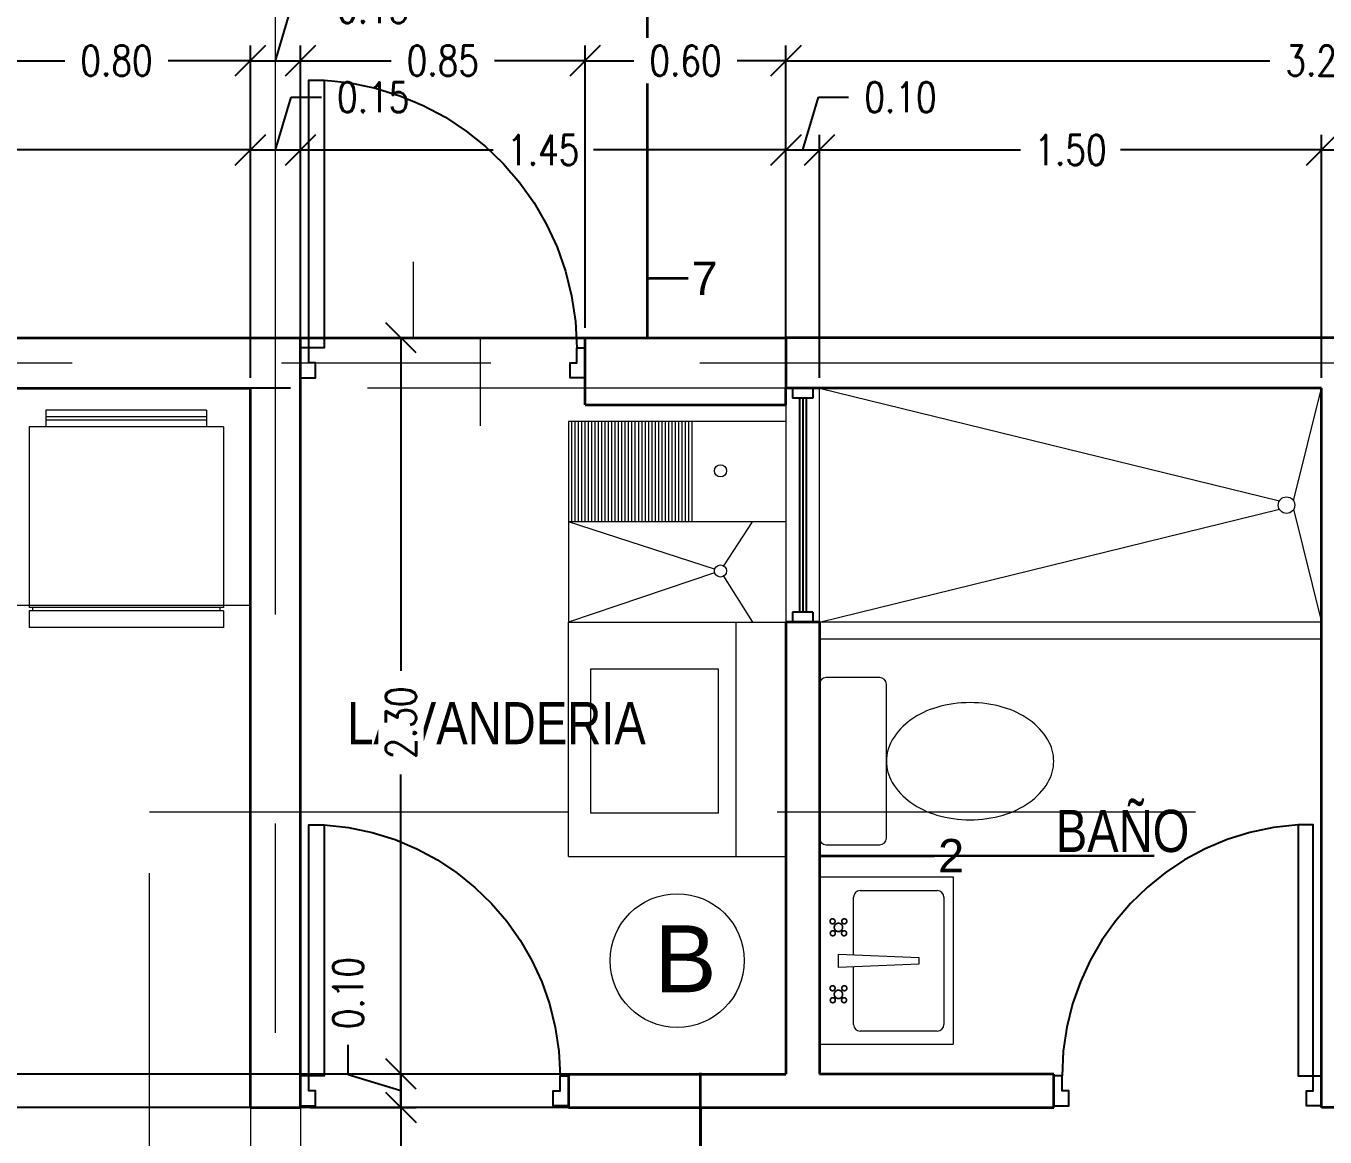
# Model space of a CAD drawing. Header units: metres. Extents: x -255 to -21, y -382 to -241.
# Drawn here: x -41.014 to -37.133, y -295.919 to -292.599 of the extents above; entities that cross this region are included whole.
import ezdxf

# ---------------------------------------------------------------- set-up
doc = ezdxf.new("R2010")
doc.units = ezdxf.units.M
doc.header["$LTSCALE"] = 5
doc.header["$MEASUREMENT"] = 0
doc.linetypes.add('CENTER2', pattern=[1.125, 0.75, -0.125, 0.125, -0.125])
doc.linetypes.add('HIDDEN', pattern=[0.375, 0.25, -0.125])
doc.layers.get('0').update_dxf_attribs({"color": 30})
for name, color, linetype, lineweight in [('A-ANNO-DIMS', 3, 'Continuous', 18), ('A-ANNO-NOTE', 7, 'Continuous', 35), ('A-ANNO-SYMB', 3, 'Continuous', 18), ('A-ANNO-TEXT', 3, 'Continuous', 18), ('A-DOOR-FULL', 4, 'Continuous', 25), ('A-FLOR-LEVL', 7, 'Continuous', 35), ('A-FLOR-OVHD', 3, 'HIDDEN', 18), ('A-FURN', 8, 'Continuous', 18), ('A-GLAZ-FULL', 4, 'Continuous', 25), ('A-WALL-FULL-EXTR', 7, 'Continuous', 35), ('A-WALL-FULL-INTR', 7, 'Continuous', 35)]:
    doc.layers.add(name, color=color, linetype=linetype, lineweight=lineweight)
doc.styles.add('E-ARIAL', font='arial.ttf')
doc.styles.add('E-ROMANS', font='romans.shx', dxfattribs={"width": 0.8})
doc.styles.get("Standard").update_dxf_attribs({"font": 'arial.ttf'})
doc.dimstyles.new('E-0050_TICK_18', dxfattribs={"dimscale": 0.001, "dimtxt": 90, "dimasz": 90, "dimexe": 45, "dimexo": 30, "dimgap": 45, "dimtad": 0, "dimzin": 0, "dimdsep": 46, "dimtxsty": 'E-ROMANS', "dimblk": 'OBLIQUE', "dimcen": 45, "dimclrd": 256, "dimclre": 256, "dimclrt": 256, "dimadec": 0, "dimazin": 0, "dimtfac": 1, "dimtmove": 1, "dimatfit": 3, "dimldrblk": 'OPEN90', "dimfxl": 1, "dimtfill": 1, "dimtolj": 1, "dimtzin": 0, "dimarcsym": 0})
doc.dimstyles.new('E-0200_TICK_12', dxfattribs={"dimscale": 0.001, "dimtxt": 240, "dimasz": 240, "dimexe": 120, "dimexo": 80, "dimgap": 120, "dimtad": 0, "dimzin": 0, "dimdsep": 46, "dimtxsty": 'E-ROMANS', "dimblk": 'OBLIQUE', "dimcen": 120, "dimclrd": 256, "dimclre": 256, "dimclrt": 256, "dimadec": 0, "dimazin": 0, "dimtfac": 1, "dimtmove": 1, "dimatfit": 3, "dimldrblk": 'OPEN90', "dimfxl": 1, "dimtfill": 1, "dimtolj": 1, "dimtzin": 0, "dimlwd": -1, "dimarcsym": 0})

# ---------------------------------------------------------------- blocks, each defined once
blk = doc.blocks.new('INOD')
for p, q in [((0.23, 0), (-0.23, 0)), ((-0.25, -0.02), (-0.25, -0.18)), ((0.25, -0.18), (0.25, -0.02)), ((-0.23, -0.2), (0.23, -0.2))]:
    blk.add_line(p, q)
blk.add_lwpolyline([(-0.175, -0.45, 0.07067), (-0.1609, -0.5491, 0.082314), (-0.1237, -0.6268, 0.106842), (-0.0634, -0.6826, 0.13438), (0, -0.7, 0.13438), (0.0634, -0.6826, 0.106842), (0.1237, -0.6268, 0.082314), (0.1609, -0.5491, 0.07067), (0.175, -0.45, 0.07067), (0.1609, -0.3509, 0.082314), (0.1237, -0.2732, 0.106842), (0.0634, -0.2174, 0.13438), (0, -0.2, 0.13438), (-0.0634, -0.2174, 0.106842), (-0.1237, -0.2732, 0.082314), (-0.1609, -0.3509, 0.07067)], format="xyb", close=True)
for centre, start, end in [((-0.23, -0.02), 90, 180), ((0.23, -0.02), 0, 90), ((-0.23, -0.18), 180, 270), ((0.23, -0.18), 270, 0)]:
    blk.add_arc(centre, 0.02, start, end)
blk = doc.blocks.new('DOOR-75')
for points in [[(-0.07, 0.84), (-0.07, 0.09), (-0.025, 0.09), (-0.025, 0.84), (-0.07, 0.84)], [(-0.775, 0.09), (-0.8, 0.09), (-0.8, 0), (-0.755, 0), (-0.755, 0.045), (-0.775, 0.045), (-0.775, 0.09)], [(-0.025, 0.09), (0, 0.09), (0, 0), (-0.045, 0), (-0.045, 0.045), (-0.025, 0.045), (-0.025, 0.09)]]:
    blk.add_lwpolyline(points)
at = {"linetype": 'HIDDEN'}
blk.add_arc((-0.0225, 0.089), 0.7525, 93.6181, 179.9249, dxfattribs=at)
blk = doc.blocks.new('_Oblique')
at = {"color": 0, "linetype": 'ByBlock', "lineweight": -2}
blk.add_line((-0.5, -0.5), (0.5, 0.5), dxfattribs=at)
blk = doc.blocks.new('*D447')
at = {"layer": 'A-ANNO-DIMS', "lineweight": -2, "transparency": 16777216}
for p, q in [((-43.3933, -293.6507), (-43.3933, -292.9244)), ((-40.3433, -293.6007), (-40.3433, -292.9244)), ((-43.3933, -292.9694), (-42.023, -292.9694)), ((-40.3433, -292.9694), (-41.7136, -292.9694))]:
    blk.add_line(p, q, dxfattribs=at)
at = {"layer": 'A-ANNO-DIMS', "lineweight": -2, "transparency": 16777216, "xscale": 0.09, "yscale": 0.09, "zscale": 0.09, "rotation": 180}
blk.add_blockref('_Oblique', (-43.3933, -292.9694), dxfattribs=at)
at = {"layer": 'A-ANNO-DIMS', "lineweight": -2, "transparency": 16777216, "xscale": 0.09, "yscale": 0.09, "zscale": 0.09}
blk.add_blockref('_Oblique', (-40.3433, -292.9694), dxfattribs=at)
at = {"layer": 'A-ANNO-DIMS', "transparency": 16777216, "insert": (-41.8683, -292.9694), "char_height": 0.09, "attachment_point": 5, "style": 'E-ROMANS', "bg_fill": 3, "box_fill_scale": 1.25, "bg_fill_color": 256, "bg_fill_true_color": 13158600, "bg_fill_transparency": 0}
blk.add_mtext('\\A1;3.05', dxfattribs=at)
blk = doc.blocks.new('_Open90')
at = {"color": 0, "linetype": 'ByBlock', "lineweight": -2}
for p, q in [((-0.5, 0.5), (0, 0)), ((0, 0), (-1, 0)), ((0, 0), (-0.5, -0.5))]:
    blk.add_line(p, q, dxfattribs=at)
blk = doc.blocks.new('*D265')
at = {"layer": 'A-ANNO-DIMS', "lineweight": -2, "transparency": 16777216}
for p, q in [((-40.2683, -292.9694), (-40.221, -292.8119)), ((-40.221, -292.8119), (-40.131, -292.8119)), ((-40.3433, -293.6007), (-40.3433, -292.9244)), ((-40.1933, -293.5757), (-40.1933, -292.9244)), ((-40.3433, -292.9694), (-40.1933, -292.9694))]:
    blk.add_line(p, q, dxfattribs=at)
at = {"layer": 'A-ANNO-DIMS', "lineweight": -2, "transparency": 16777216, "xscale": 0.09, "yscale": 0.09, "zscale": 0.09, "rotation": 180}
blk.add_blockref('_Oblique', (-40.3433, -292.9694), dxfattribs=at)
at = {"layer": 'A-ANNO-DIMS', "lineweight": -2, "transparency": 16777216, "xscale": 0.09, "yscale": 0.09, "zscale": 0.09}
blk.add_blockref('_Oblique', (-40.1933, -292.9694), dxfattribs=at)
at = {"layer": 'A-ANNO-DIMS', "transparency": 16777216, "insert": (-39.9763, -292.8119), "char_height": 0.09, "attachment_point": 5, "style": 'E-ROMANS', "bg_fill": 3, "box_fill_scale": 1.25, "bg_fill_color": 256, "bg_fill_true_color": 13158600, "bg_fill_transparency": 0}
blk.add_mtext('\\A1;0.15', dxfattribs=at)
blk = doc.blocks.new('*D448')
at = {"layer": 'A-ANNO-DIMS', "lineweight": -2, "transparency": 16777216}
for p, q in [((-40.1933, -293.5757), (-40.1933, -292.9244)), ((-38.7433, -293.5007), (-38.7433, -292.9244)), ((-40.1933, -292.9694), (-39.6178, -292.9694)), ((-38.7433, -292.9694), (-39.3187, -292.9694))]:
    blk.add_line(p, q, dxfattribs=at)
at = {"layer": 'A-ANNO-DIMS', "lineweight": -2, "transparency": 16777216, "xscale": 0.09, "yscale": 0.09, "zscale": 0.09, "rotation": 180}
blk.add_blockref('_Oblique', (-40.1933, -292.9694), dxfattribs=at)
at = {"layer": 'A-ANNO-DIMS', "lineweight": -2, "transparency": 16777216, "xscale": 0.09, "yscale": 0.09, "zscale": 0.09}
blk.add_blockref('_Oblique', (-38.7433, -292.9694), dxfattribs=at)
at = {"layer": 'A-ANNO-DIMS', "transparency": 16777216, "insert": (-39.4683, -292.9694), "char_height": 0.09, "attachment_point": 5, "style": 'E-ROMANS', "bg_fill": 3, "box_fill_scale": 1.25, "bg_fill_color": 256, "bg_fill_true_color": 13158600, "bg_fill_transparency": 0}
blk.add_mtext('\\A1;1.45', dxfattribs=at)
blk = doc.blocks.new('*D449')
at = {"layer": 'A-ANNO-DIMS', "lineweight": -2, "transparency": 16777216}
for p, q in [((-37.0683, -292.9694), (-37.021, -292.8119)), ((-37.021, -292.8119), (-36.931, -292.8119)), ((-37.1433, -293.6507), (-37.1433, -292.9244)), ((-36.9933, -293.6507), (-36.9933, -292.9244)), ((-37.1433, -292.9694), (-36.9933, -292.9694))]:
    blk.add_line(p, q, dxfattribs=at)
at = {"layer": 'A-ANNO-DIMS', "lineweight": -2, "transparency": 16777216, "xscale": 0.09, "yscale": 0.09, "zscale": 0.09, "rotation": 180}
blk.add_blockref('_Oblique', (-37.1433, -292.9694), dxfattribs=at)
at = {"layer": 'A-ANNO-DIMS', "lineweight": -2, "transparency": 16777216, "xscale": 0.09, "yscale": 0.09, "zscale": 0.09}
blk.add_blockref('_Oblique', (-36.9933, -292.9694), dxfattribs=at)
at = {"layer": 'A-ANNO-DIMS', "transparency": 16777216, "insert": (-36.7763, -292.8119), "char_height": 0.09, "attachment_point": 5, "style": 'E-ROMANS', "bg_fill": 3, "box_fill_scale": 1.25, "bg_fill_color": 256, "bg_fill_true_color": 13158600, "bg_fill_transparency": 0}
blk.add_mtext('\\A1;0.15', dxfattribs=at)
blk = doc.blocks.new('*D462')
at = {"layer": 'A-ANNO-DIMS', "lineweight": -2, "transparency": 16777216}
for p, q in [((-41.1433, -293.5007), (-41.1433, -292.6576)), ((-40.3433, -293.6507), (-40.3433, -292.6576)), ((-41.1433, -292.7026), (-40.898, -292.7026)), ((-40.3433, -292.7026), (-40.5886, -292.7026))]:
    blk.add_line(p, q, dxfattribs=at)
at = {"layer": 'A-ANNO-DIMS', "lineweight": -2, "transparency": 16777216, "xscale": 0.09, "yscale": 0.09, "zscale": 0.09, "rotation": 180}
blk.add_blockref('_Oblique', (-41.1433, -292.7026), dxfattribs=at)
at = {"layer": 'A-ANNO-DIMS', "lineweight": -2, "transparency": 16777216, "xscale": 0.09, "yscale": 0.09, "zscale": 0.09}
blk.add_blockref('_Oblique', (-40.3433, -292.7026), dxfattribs=at)
at = {"layer": 'A-ANNO-DIMS', "transparency": 16777216, "insert": (-40.7433, -292.7026), "char_height": 0.09, "attachment_point": 5, "style": 'E-ROMANS', "bg_fill": 3, "box_fill_scale": 1.25, "bg_fill_color": 256, "bg_fill_true_color": 13158600, "bg_fill_transparency": 0}
blk.add_mtext('\\A1;0.80', dxfattribs=at)
blk = doc.blocks.new('*D266')
at = {"layer": 'A-ANNO-DIMS', "lineweight": -2, "transparency": 16777216}
for p, q in [((-40.2683, -292.7026), (-40.221, -292.5451)), ((-40.221, -292.5451), (-40.131, -292.5451)), ((-40.3433, -293.5007), (-40.3433, -292.6576)), ((-40.1933, -293.5007), (-40.1933, -292.6576)), ((-40.3433, -292.7026), (-40.1933, -292.7026))]:
    blk.add_line(p, q, dxfattribs=at)
at = {"layer": 'A-ANNO-DIMS', "lineweight": -2, "transparency": 16777216, "xscale": 0.09, "yscale": 0.09, "zscale": 0.09, "rotation": 180}
blk.add_blockref('_Oblique', (-40.3433, -292.7026), dxfattribs=at)
at = {"layer": 'A-ANNO-DIMS', "lineweight": -2, "transparency": 16777216, "xscale": 0.09, "yscale": 0.09, "zscale": 0.09}
blk.add_blockref('_Oblique', (-40.1933, -292.7026), dxfattribs=at)
at = {"layer": 'A-ANNO-DIMS', "transparency": 16777216, "insert": (-39.9763, -292.5451), "char_height": 0.09, "attachment_point": 5, "style": 'E-ROMANS', "bg_fill": 3, "box_fill_scale": 1.25, "bg_fill_color": 256, "bg_fill_true_color": 13158600, "bg_fill_transparency": 0}
blk.add_mtext('\\A1;0.15', dxfattribs=at)
blk = doc.blocks.new('*D267')
at = {"layer": 'A-ANNO-DIMS', "lineweight": -2, "transparency": 16777216}
for p, q in [((-40.1933, -293.5007), (-40.1933, -292.6576)), ((-39.3433, -293.5007), (-39.3433, -292.6576)), ((-40.1933, -292.7026), (-39.923, -292.7026)), ((-39.3433, -292.7026), (-39.6136, -292.7026))]:
    blk.add_line(p, q, dxfattribs=at)
at = {"layer": 'A-ANNO-DIMS', "lineweight": -2, "transparency": 16777216, "xscale": 0.09, "yscale": 0.09, "zscale": 0.09, "rotation": 180}
blk.add_blockref('_Oblique', (-40.1933, -292.7026), dxfattribs=at)
at = {"layer": 'A-ANNO-DIMS', "lineweight": -2, "transparency": 16777216, "xscale": 0.09, "yscale": 0.09, "zscale": 0.09}
blk.add_blockref('_Oblique', (-39.3433, -292.7026), dxfattribs=at)
at = {"layer": 'A-ANNO-DIMS', "transparency": 16777216, "insert": (-39.7683, -292.7026), "char_height": 0.09, "attachment_point": 5, "style": 'E-ROMANS', "bg_fill": 3, "box_fill_scale": 1.25, "bg_fill_color": 256, "bg_fill_true_color": 13158600, "bg_fill_transparency": 0}
blk.add_mtext('\\A1;0.85', dxfattribs=at)
blk = doc.blocks.new('*D463')
at = {"layer": 'A-ANNO-DIMS', "lineweight": -2, "transparency": 16777216}
for p, q in [((-38.7433, -293.5007), (-38.7433, -292.6576)), ((-35.5433, -293.5007), (-35.5433, -292.6576)), ((-38.7433, -292.7026), (-37.298, -292.7026)), ((-35.5433, -292.7026), (-36.9886, -292.7026))]:
    blk.add_line(p, q, dxfattribs=at)
at = {"layer": 'A-ANNO-DIMS', "lineweight": -2, "transparency": 16777216, "xscale": 0.09, "yscale": 0.09, "zscale": 0.09, "rotation": 180}
blk.add_blockref('_Oblique', (-38.7433, -292.7026), dxfattribs=at)
at = {"layer": 'A-ANNO-DIMS', "lineweight": -2, "transparency": 16777216, "xscale": 0.09, "yscale": 0.09, "zscale": 0.09}
blk.add_blockref('_Oblique', (-35.5433, -292.7026), dxfattribs=at)
at = {"layer": 'A-ANNO-DIMS', "transparency": 16777216, "insert": (-37.1433, -292.7026), "char_height": 0.09, "attachment_point": 5, "style": 'E-ROMANS', "bg_fill": 3, "box_fill_scale": 1.25, "bg_fill_color": 256, "bg_fill_true_color": 13158600, "bg_fill_transparency": 0}
blk.add_mtext('\\A1;3.20', dxfattribs=at)
blk = doc.blocks.new('*D468')
at = {"layer": 'A-ANNO-DIMS', "lineweight": -2, "transparency": 16777216}
for p, q in [((-43.5433, -293.5007), (-43.5433, -292.2722)), ((-24.1933, -293.5007), (-24.1933, -292.2722)), ((-43.5433, -292.3172), (-34.0521, -292.3172)), ((-24.1933, -292.3172), (-33.6844, -292.3172))]:
    blk.add_line(p, q, dxfattribs=at)
at = {"layer": 'A-ANNO-DIMS', "lineweight": -2, "transparency": 16777216, "xscale": 0.09, "yscale": 0.09, "zscale": 0.09, "rotation": 180}
blk.add_blockref('_Oblique', (-43.5433, -292.3172), dxfattribs=at)
at = {"layer": 'A-ANNO-DIMS', "lineweight": -2, "transparency": 16777216, "xscale": 0.09, "yscale": 0.09, "zscale": 0.09}
blk.add_blockref('_Oblique', (-24.1933, -292.3172), dxfattribs=at)
at = {"layer": 'A-ANNO-DIMS', "transparency": 16777216, "insert": (-33.8683, -292.3172), "char_height": 0.09, "attachment_point": 5, "style": 'E-ROMANS', "bg_fill": 3, "box_fill_scale": 1.25, "bg_fill_color": 256, "bg_fill_true_color": 13158600, "bg_fill_transparency": 0}
blk.add_mtext('\\A1;19.35', dxfattribs=at)
blk = doc.blocks.new('*D527')
at = {"layer": 'A-ANNO-DIMS', "lineweight": -2, "transparency": 16777216}
for p, q in [((-38.6933, -292.9694), (-38.646, -292.8119)), ((-38.646, -292.8119), (-38.556, -292.8119)), ((-38.7433, -293.7007), (-38.7433, -292.9244)), ((-38.6433, -293.6507), (-38.6433, -292.9244)), ((-38.7433, -292.9694), (-38.6433, -292.9694))]:
    blk.add_line(p, q, dxfattribs=at)
at = {"layer": 'A-ANNO-DIMS', "lineweight": -2, "transparency": 16777216, "xscale": 0.09, "yscale": 0.09, "zscale": 0.09, "rotation": 180}
blk.add_blockref('_Oblique', (-38.7433, -292.9694), dxfattribs=at)
at = {"layer": 'A-ANNO-DIMS', "lineweight": -2, "transparency": 16777216, "xscale": 0.09, "yscale": 0.09, "zscale": 0.09}
blk.add_blockref('_Oblique', (-38.6433, -292.9694), dxfattribs=at)
at = {"layer": 'A-ANNO-DIMS', "transparency": 16777216, "insert": (-38.4013, -292.8119), "char_height": 0.09, "attachment_point": 5, "style": 'E-ROMANS', "bg_fill": 3, "box_fill_scale": 1.25, "bg_fill_color": 256, "bg_fill_true_color": 13158600, "bg_fill_transparency": 0}
blk.add_mtext('\\A1;0.10', dxfattribs=at)
blk = doc.blocks.new('*D528')
at = {"layer": 'A-ANNO-DIMS', "lineweight": -2, "transparency": 16777216}
for p, q in [((-38.6433, -293.6507), (-38.6433, -292.9244)), ((-37.1433, -293.6507), (-37.1433, -292.9244)), ((-38.6433, -292.9694), (-38.0428, -292.9694)), ((-37.1433, -292.9694), (-37.7437, -292.9694))]:
    blk.add_line(p, q, dxfattribs=at)
at = {"layer": 'A-ANNO-DIMS', "lineweight": -2, "transparency": 16777216, "xscale": 0.09, "yscale": 0.09, "zscale": 0.09, "rotation": 180}
blk.add_blockref('_Oblique', (-38.6433, -292.9694), dxfattribs=at)
at = {"layer": 'A-ANNO-DIMS', "lineweight": -2, "transparency": 16777216, "xscale": 0.09, "yscale": 0.09, "zscale": 0.09}
blk.add_blockref('_Oblique', (-37.1433, -292.9694), dxfattribs=at)
at = {"layer": 'A-ANNO-DIMS', "transparency": 16777216, "insert": (-37.8933, -292.9694), "char_height": 0.09, "attachment_point": 5, "style": 'E-ROMANS', "bg_fill": 3, "box_fill_scale": 1.25, "bg_fill_color": 256, "bg_fill_true_color": 13158600, "bg_fill_transparency": 0}
blk.add_mtext('\\A1;1.50', dxfattribs=at)
blk = doc.blocks.new('DOOR-80')
for points in [[(-0.07, 0.89), (-0.07, 0.09), (-0.025, 0.09), (-0.025, 0.89), (-0.07, 0.89)], [(-0.825, 0.09), (-0.85, 0.09), (-0.85, 0), (-0.805, 0), (-0.805, 0.045), (-0.825, 0.045), (-0.825, 0.09)], [(-0.025, 0.09), (0, 0.09), (0, 0), (-0.045, 0), (-0.045, 0.045), (-0.025, 0.045), (-0.025, 0.09)]]:
    blk.add_lwpolyline(points)
at = {"linetype": 'HIDDEN'}
blk.add_arc((-0.0227, 0.0891), 0.8023, 93.3811, 179.9341, dxfattribs=at)
blk = doc.blocks.new('*D530')
at = {"layer": 'A-ANNO-DIMS', "lineweight": -2, "transparency": 16777216}
for p, q in [((-39.3433, -293.5007), (-39.3433, -292.6576)), ((-38.7433, -293.5007), (-38.7433, -292.6576)), ((-39.3433, -292.7026), (-39.198, -292.7026)), ((-38.7433, -292.7026), (-38.8886, -292.7026))]:
    blk.add_line(p, q, dxfattribs=at)
at = {"layer": 'A-ANNO-DIMS', "lineweight": -2, "transparency": 16777216, "xscale": 0.09, "yscale": 0.09, "zscale": 0.09, "rotation": 180}
blk.add_blockref('_Oblique', (-39.3433, -292.7026), dxfattribs=at)
at = {"layer": 'A-ANNO-DIMS', "lineweight": -2, "transparency": 16777216, "xscale": 0.09, "yscale": 0.09, "zscale": 0.09}
blk.add_blockref('_Oblique', (-38.7433, -292.7026), dxfattribs=at)
at = {"layer": 'A-ANNO-DIMS', "transparency": 16777216, "insert": (-39.0433, -292.7026), "char_height": 0.09, "attachment_point": 5, "style": 'E-ROMANS', "bg_fill": 3, "box_fill_scale": 1.25, "bg_fill_color": 256, "bg_fill_true_color": 13158600, "bg_fill_transparency": 0}
blk.add_mtext('\\A1;0.60', dxfattribs=at)
blk = doc.blocks.new('*D550')
at = {"layer": 'A-ANNO-DIMS', "lineweight": -2, "transparency": 16777216}
for p, q in [((-40.1633, -293.5307), (-39.8485, -293.5307)), ((-39.8935, -293.5307), (-39.8935, -294.5259)), ((-39.8935, -295.8307), (-39.8935, -294.8354)), ((-40.1633, -295.8307), (-39.8485, -295.8307))]:
    blk.add_line(p, q, dxfattribs=at)
at = {"layer": 'A-ANNO-DIMS', "lineweight": -2, "transparency": 16777216, "xscale": 0.09, "yscale": 0.09, "zscale": 0.09}
for p, rotation in [((-39.8935, -293.5307), 90), ((-39.8935, -295.8307), 270)]:
    blk.add_blockref('_Oblique', p, dxfattribs=dict(at, rotation=rotation))
at = {"layer": 'A-ANNO-DIMS', "transparency": 16777216, "insert": (-39.8935, -294.6807), "char_height": 0.09, "attachment_point": 5, "rotation": 90, "style": 'E-ROMANS', "bg_fill": 3, "box_fill_scale": 1.25, "bg_fill_color": 256, "bg_fill_true_color": 13158600, "bg_fill_transparency": 0}
blk.add_mtext('\\A1;2.30', dxfattribs=at)
blk = doc.blocks.new('*D340')
at = {"layer": 'A-ANNO-DIMS', "lineweight": -2, "transparency": 16777216}
for p, q in [((-40.051, -295.7334), (-40.051, -295.6434)), ((-39.8935, -295.7807), (-40.051, -295.7334)), ((-39.4233, -295.7307), (-39.9385, -295.7307)), ((-39.8935, -295.7307), (-39.8935, -295.8307)), ((-39.5233, -295.8307), (-39.9385, -295.8307))]:
    blk.add_line(p, q, dxfattribs=at)
at = {"layer": 'A-ANNO-DIMS', "lineweight": -2, "transparency": 16777216, "xscale": 0.09, "yscale": 0.09, "zscale": 0.09}
for p, rotation in [((-39.8935, -295.7307), 90), ((-39.8935, -295.8307), 270)]:
    blk.add_blockref('_Oblique', p, dxfattribs=dict(at, rotation=rotation))
at = {"layer": 'A-ANNO-DIMS', "transparency": 16777216, "insert": (-40.051, -295.4887), "char_height": 0.09, "attachment_point": 5, "rotation": 90, "style": 'E-ROMANS', "bg_fill": 3, "box_fill_scale": 1.25, "bg_fill_color": 256, "bg_fill_true_color": 13158600, "bg_fill_transparency": 0}
blk.add_mtext('\\A1;0.10', dxfattribs=at)
blk = doc.blocks.new('*D551')
at = {"layer": 'A-ANNO-DIMS', "lineweight": -2, "transparency": 16777216}
for p, q in [((-40.1633, -295.8307), (-39.8485, -295.8307)), ((-39.8935, -295.8307), (-39.8935, -296.1259)), ((-39.8935, -296.7307), (-39.8935, -296.4354)), ((-40.1633, -296.7307), (-39.8485, -296.7307))]:
    blk.add_line(p, q, dxfattribs=at)
at = {"layer": 'A-ANNO-DIMS', "lineweight": -2, "transparency": 16777216, "xscale": 0.09, "yscale": 0.09, "zscale": 0.09}
for p, rotation in [((-39.8935, -295.8307), 90), ((-39.8935, -296.7307), 270)]:
    blk.add_blockref('_Oblique', p, dxfattribs=dict(at, rotation=rotation))
at = {"layer": 'A-ANNO-DIMS', "transparency": 16777216, "insert": (-39.8935, -296.2807), "char_height": 0.09, "attachment_point": 5, "rotation": 90, "style": 'E-ROMANS', "bg_fill": 3, "box_fill_scale": 1.25, "bg_fill_color": 256, "bg_fill_true_color": 13158600, "bg_fill_transparency": 0}
blk.add_mtext('\\A1;0.90', dxfattribs=at)
blk = doc.blocks.new('*D616')
at = {"layer": 'A-ANNO-DIMS', "lineweight": -2, "transparency": 16777216}
for p, q in [((-38.6983, -295.8307), (-44.0692, -295.8307)), ((-44.0242, -295.8307), (-44.0242, -296.1259)), ((-44.0242, -296.7307), (-44.0242, -296.4354)), ((-39.1483, -296.7307), (-44.0692, -296.7307))]:
    blk.add_line(p, q, dxfattribs=at)
at = {"layer": 'A-ANNO-DIMS', "lineweight": -2, "transparency": 16777216, "xscale": 0.09, "yscale": 0.09, "zscale": 0.09}
for p, rotation in [((-44.0242, -295.8307), 90), ((-44.0242, -296.7307), 270)]:
    blk.add_blockref('_Oblique', p, dxfattribs=dict(at, rotation=rotation))
at = {"layer": 'A-ANNO-DIMS', "transparency": 16777216, "insert": (-44.0242, -296.2807), "char_height": 0.09, "attachment_point": 5, "rotation": 90, "style": 'E-ROMANS', "bg_fill": 3, "box_fill_scale": 1.25, "bg_fill_color": 256, "bg_fill_true_color": 13158600, "bg_fill_transparency": 0}
blk.add_mtext('\\A1;0.90', dxfattribs=at)
blk = doc.blocks.new('*D617')
at = {"layer": 'A-ANNO-DIMS', "lineweight": -2, "transparency": 16777216}
for p, q in [((-44.1817, -295.7334), (-44.1817, -295.6434)), ((-44.0242, -295.7807), (-44.1817, -295.7334)), ((-39.0983, -295.7307), (-44.0692, -295.7307)), ((-44.0242, -295.8307), (-44.0242, -295.7307)), ((-38.6983, -295.8307), (-44.0692, -295.8307))]:
    blk.add_line(p, q, dxfattribs=at)
at = {"layer": 'A-ANNO-DIMS', "lineweight": -2, "transparency": 16777216, "xscale": 0.09, "yscale": 0.09, "zscale": 0.09}
for p, rotation in [((-44.0242, -295.7307), 90), ((-44.0242, -295.8307), 270)]:
    blk.add_blockref('_Oblique', p, dxfattribs=dict(at, rotation=rotation))
at = {"layer": 'A-ANNO-DIMS', "transparency": 16777216, "insert": (-44.1817, -295.4887), "char_height": 0.09, "attachment_point": 5, "rotation": 90, "style": 'E-ROMANS', "bg_fill": 3, "box_fill_scale": 1.25, "bg_fill_color": 256, "bg_fill_true_color": 13158600, "bg_fill_transparency": 0}
blk.add_mtext('\\A1;0.10', dxfattribs=at)
blk = doc.blocks.new('*D618')
at = {"layer": 'A-ANNO-DIMS', "lineweight": -2, "transparency": 16777216}
for p, q in [((-40.2233, -293.6807), (-44.0692, -293.6807)), ((-44.0242, -293.6807), (-44.0242, -294.5509)), ((-44.0242, -295.7307), (-44.0242, -294.8604)), ((-39.0983, -295.7307), (-44.0692, -295.7307))]:
    blk.add_line(p, q, dxfattribs=at)
at = {"layer": 'A-ANNO-DIMS', "lineweight": -2, "transparency": 16777216, "xscale": 0.09, "yscale": 0.09, "zscale": 0.09}
for p, rotation in [((-44.0242, -293.6807), 90), ((-44.0242, -295.7307), 270)]:
    blk.add_blockref('_Oblique', p, dxfattribs=dict(at, rotation=rotation))
at = {"layer": 'A-ANNO-DIMS', "transparency": 16777216, "insert": (-44.0242, -294.7057), "char_height": 0.09, "attachment_point": 5, "rotation": 90, "style": 'E-ROMANS', "bg_fill": 3, "box_fill_scale": 1.25, "bg_fill_color": 256, "bg_fill_true_color": 13158600, "bg_fill_transparency": 0}
blk.add_mtext('\\A1;2.05', dxfattribs=at)
blk = doc.blocks.new('*D619')
at = {"layer": 'A-ANNO-DIMS', "lineweight": -2, "transparency": 16777216}
for p, q in [((-44.1817, -293.5584), (-44.1817, -293.4684)), ((-40.2233, -293.5307), (-44.0692, -293.5307)), ((-44.0242, -293.6807), (-44.0242, -293.5307)), ((-44.0242, -293.6057), (-44.1817, -293.5584)), ((-40.2233, -293.6807), (-44.0692, -293.6807))]:
    blk.add_line(p, q, dxfattribs=at)
at = {"layer": 'A-ANNO-DIMS', "lineweight": -2, "transparency": 16777216, "xscale": 0.09, "yscale": 0.09, "zscale": 0.09}
for p, rotation in [((-44.0242, -293.5307), 90), ((-44.0242, -293.6807), 270)]:
    blk.add_blockref('_Oblique', p, dxfattribs=dict(at, rotation=rotation))
at = {"layer": 'A-ANNO-DIMS', "transparency": 16777216, "insert": (-44.1817, -293.3137), "char_height": 0.09, "attachment_point": 5, "rotation": 90, "style": 'E-ROMANS', "bg_fill": 3, "box_fill_scale": 1.25, "bg_fill_color": 256, "bg_fill_true_color": 13158600, "bg_fill_transparency": 0}
blk.add_mtext('\\A1;0.15', dxfattribs=at)

msp = doc.modelspace()

# ---------------------------------------------------------------- linework, layer by layer
at = {"layer": 'A-ANNO-SYMB', "linetype": 'CENTER2'}
for p, q in [((-40.2683, -305.6075), (-40.2683, -291.2716)), ((-44.6253, -293.6057), (-23.2683, -293.6057))]:
    msp.add_line(p, q, dxfattribs=at)
at = {"layer": 'A-FLOR-LEVL'}
msp.add_line((-40.1933, -293.5307), (-39.3433, -293.5307), dxfattribs=at)
at = {"layer": 'A-FLOR-OVHD'}
msp.add_line((-38.7433, -293.6807), (-40.1933, -293.6807), dxfattribs=at)
for points in [[(-40.3433, -295.8307), (-40.3433, -298.1807)], [(-40.1933, -295.8307), (-40.1933, -296.7307)]]:
    msp.add_lwpolyline(points, dxfattribs=at)
at = {"layer": 'A-FURN'}
for p, q in [((-38.6433, -293.6807), (-37.2691, -294.0183)), ((-38.6433, -294.3807), (-38.6433, -293.6807)), ((-38.7433, -293.7307), (-38.7433, -294.3807)), ((-38.7433, -293.7807), (-39.3933, -293.7807)), ((-39.3933, -293.7807), (-39.3933, -294.3807)), ((-39.3843, -293.7807), (-39.3843, -294.0807)), ((-39.3743, -293.7807), (-39.3743, -294.0807)), ((-39.3643, -293.7807), (-39.3643, -294.0807)), ((-39.3543, -293.7807), (-39.3543, -294.0807)), ((-39.3443, -293.7807), (-39.3443, -294.0807)), ((-39.3343, -293.7807), (-39.3343, -294.0807)), ((-39.3243, -293.7807), (-39.3243, -294.0807)), ((-39.3143, -293.7807), (-39.3143, -294.0807)), ((-39.3043, -293.7807), (-39.3043, -294.0807)), ((-39.2943, -293.7807), (-39.2943, -294.0807)), ((-39.2943, -293.7807), (-39.2943, -294.0807)), ((-39.2843, -293.7807), (-39.2843, -294.0807)), ((-39.2743, -293.7807), (-39.2743, -294.0807)), ((-39.2643, -293.7807), (-39.2643, -294.0807)), ((-39.2543, -293.7807), (-39.2543, -294.0807)), ((-39.2443, -293.7807), (-39.2443, -294.0807)), ((-39.2343, -293.7807), (-39.2343, -294.0807)), ((-39.2243, -293.7807), (-39.2243, -294.0807)), ((-39.2143, -293.7807), (-39.2143, -294.0807)), ((-39.2143, -293.7807), (-39.2143, -294.0807)), ((-39.2043, -293.7807), (-39.2043, -294.0807)), ((-39.2043, -293.7807), (-39.2043, -294.0807)), ((-39.1943, -293.7807), (-39.1943, -294.0807)), ((-39.1943, -293.7807), (-39.1943, -294.0807)), ((-39.1843, -293.7807), (-39.1843, -294.0807)), ((-39.1843, -293.7807), (-39.1843, -294.0807)), ((-39.1743, -293.7807), (-39.1743, -294.0807)), ((-39.1743, -293.7807), (-39.1743, -294.0807)), ((-39.1643, -293.7807), (-39.1643, -294.0807)), ((-39.1543, -293.7807), (-39.1543, -294.0807)), ((-39.1443, -293.7807), (-39.1443, -294.0807)), ((-39.1343, -293.7807), (-39.1343, -294.0807)), ((-39.1243, -293.7807), (-39.1243, -294.0807)), ((-39.1143, -293.7807), (-39.1143, -294.0807)), ((-39.1043, -293.7807), (-39.1043, -294.0807)), ((-39.0943, -293.7807), (-39.0943, -294.0807)), ((-39.0843, -293.7807), (-39.0843, -294.0807)), ((-39.0743, -293.7807), (-39.0743, -294.0807)), ((-39.0643, -293.7807), (-39.0643, -294.0807)), ((-39.0543, -293.7807), (-39.0543, -294.0807)), ((-39.0443, -293.7807), (-39.0443, -294.0807)), ((-39.0343, -293.7807), (-39.0343, -294.0807)), ((-39.0243, -293.7807), (-39.0243, -294.0807)), ((-38.6433, -294.3807), (-37.2691, -294.043)), ((-37.2266, -294.043), (-37.1433, -294.3807)), ((-38.9564, -294.2225), (-39.3933, -294.0807)), ((-38.7433, -294.0807), (-39.3933, -294.0807)), ((-38.9291, -294.2123), (-38.8433, -294.0807)), ((-38.9563, -294.2328), (-39.3933, -294.3807)), ((-38.9294, -294.2429), (-38.8433, -294.3807)), ((-39.3933, -294.3807), (-38.7433, -294.3807)), ((-37.1433, -294.3807), (-38.6433, -294.3807)), ((-37.1433, -294.3807), (-38.6433, -294.3807)), ((-37.1433, -294.4307), (-38.6433, -294.4307)), ((-37.1433, -294.4307), (-38.6433, -294.4307)), ((-38.6433, -295.1418), (-38.2433, -295.1418)), ((-38.2433, -295.1418), (-38.2433, -295.6418)), ((-38.5415, -295.3744), (-38.5415, -295.2025)), ((-38.5215, -295.1825), (-38.2915, -295.1825)), ((-38.2715, -295.2025), (-38.2715, -295.5825)), ((-38.5415, -295.5825), (-38.5415, -295.4106)), ((-38.2915, -295.6025), (-38.5215, -295.6025)), ((-38.6433, -295.6418), (-38.2433, -295.6418))]:
    msp.add_line(p, q, dxfattribs=at)
at = {"layer": 'A-FURN', "linetype": 'HIDDEN'}
for p, q in [((-40.4741, -293.7465), (-40.9541, -293.7465)), ((-40.9541, -293.7465), (-40.9541, -293.7965)), ((-40.4741, -293.7665), (-40.9541, -293.7665)), ((-40.4741, -293.7765), (-40.9541, -293.7765)), ((-40.4741, -293.7465), (-40.4741, -293.7965)), ((-41.0041, -293.7965), (-41.0041, -294.3365)), ((-40.4241, -293.7965), (-41.0041, -293.7965)), ((-40.4241, -293.7965), (-40.4241, -294.3365)), ((-40.3433, -294.3307), (-42.688, -294.3307)), ((-40.4241, -294.3365), (-41.0041, -294.3365)), ((-40.4241, -294.3465), (-41.0041, -294.3465)), ((-41.0041, -294.3465), (-41.0041, -294.3965)), ((-40.9941, -294.3365), (-40.9941, -294.3465)), ((-40.4341, -294.3365), (-40.4341, -294.3465)), ((-40.4241, -294.3465), (-40.4241, -294.3965)), ((-40.4241, -294.3965), (-41.0041, -294.3965)), ((-39.3933, -295.0807), (-39.3933, -294.3807)), ((-38.8933, -294.3807), (-38.8933, -295.0807)), ((-39.3933, -295.0807), (-38.7433, -295.0807))]:
    msp.add_line(p, q, dxfattribs=at)
msp.add_lwpolyline([(-39.3265, -294.5202), (-38.9455, -294.5202), (-38.9455, -294.9508), (-39.3265, -294.9508)], close=True, dxfattribs=at)
at = {"layer": 'A-FURN', "const_width": 0.005}
for points in [[(-38.604, -295.2818, -1), (-38.604, -295.2668, -1)], [(-38.5865, -295.28, -1), (-38.5865, -295.305, -1)], [(-38.569, -295.2818, 1), (-38.569, -295.2668, 1)], [(-38.6108, -295.31, -1), (-38.5958, -295.31, -1)], [(-38.5622, -295.31, 1), (-38.5772, -295.31, 1)], [(-38.604, -295.4818, -1), (-38.604, -295.4668, -1)], [(-38.5865, -295.48, -1), (-38.5865, -295.505, -1)], [(-38.569, -295.4818, 1), (-38.569, -295.4668, 1)], [(-38.6108, -295.51, -1), (-38.5958, -295.51, -1)], [(-38.5622, -295.51, 1), (-38.5772, -295.51, 1)]]:
    msp.add_lwpolyline(points, format="xyb", close=True, dxfattribs=at)
at = {"layer": 'A-FURN'}
msp.add_lwpolyline([(-38.3465, -295.3825), (-38.3465, -295.4025), (-38.5865, -295.4125), (-38.5865, -295.3725)], close=True, dxfattribs=at)
for centre, radius in [((-38.939, -293.9284), 0.0181), ((-37.2478, -294.0307), 0.0246), ((-38.939, -294.2275), 0.0181), ((-39.0683, -295.3918), 0.2)]:
    msp.add_circle(centre, radius, dxfattribs=at)
for centre, start, end in [((-38.5215, -295.2025), 90, 180), ((-38.2915, -295.2025), 0, 90), ((-38.5215, -295.5825), 180, 270), ((-38.2915, -295.5825), 270, 0)]:
    msp.add_arc(centre, 0.02, start, end, dxfattribs=at)
at = {"layer": 'A-GLAZ-FULL'}
for p, q in [((-38.7233, -293.6807), (-38.7233, -293.7107)), ((-38.6633, -293.6807), (-38.6633, -293.7107)), ((-38.6633, -293.7107), (-38.7233, -293.7107)), ((-38.7033, -293.7107), (-38.7033, -294.3507)), ((-38.6933, -293.7107), (-38.6933, -294.3507)), ((-38.6833, -293.7107), (-38.6833, -294.3507)), ((-38.6633, -294.3507), (-38.7233, -294.3507)), ((-38.7233, -294.3507), (-38.7233, -294.3807)), ((-38.6633, -294.3507), (-38.6633, -294.3807))]:
    msp.add_line(p, q, dxfattribs=at)
at = {"layer": 'A-WALL-FULL-EXTR'}
for p, q in [((-41.1433, -293.5307), (-40.3433, -293.5307)), ((-35.5433, -293.5307), (-38.7433, -293.5307)), ((-38.7433, -293.5307), (-38.7433, -293.6807)), ((-37.1433, -293.6807), (-38.7433, -293.6807)), ((-37.1433, -295.8307), (-37.1433, -293.6807)), ((-40.3433, -295.8307), (-40.1933, -295.8307)), ((-36.9933, -295.8307), (-37.1433, -295.8307))]:
    msp.add_line(p, q, dxfattribs=at)
at = {"layer": 'A-WALL-FULL-INTR'}
for p, q in [((-38.7433, -294.3807), (-38.7433, -295.7307)), ((-38.6433, -294.3807), (-38.7433, -294.3807)), ((-38.6433, -294.3807), (-38.6433, -295.7307)), ((-39.3933, -295.7307), (-38.7433, -295.7307)), ((-37.9433, -295.7307), (-38.6433, -295.7307)), ((-37.9433, -295.8307), (-37.9433, -295.7307)), ((-39.3933, -295.8307), (-37.9433, -295.8307))]:
    msp.add_line(p, q, dxfattribs=at)

# ---------------------------------------------------------------- block references
at = {"layer": 'A-DOOR-FULL'}
msp.add_blockref('DOOR-75', (-37.1433, -295.8257), dxfattribs=at)
at = {"layer": 'A-FURN', "rotation": 90}
msp.add_blockref('INOD', (-38.6433, -294.7958), dxfattribs=at)

# ---------------------------------------------------------------- texts
at = {"layer": 'A-ANNO-TEXT'}
for s, insert, char_height, attachment_point, style in [('{\\fArial|b0|i0|c0|p34;LAVANDERIA}', (-40.0541, -294.619), 0.126, 1, 'E-ROMANS'), ('{\\fArial|b0|i0|c0|p34;BAÑO}', (-37.9372, -294.9412), 0.126, 1, 'E-ROMANS'), ('2', (-38.2887, -295.0782), 0.1, 4, 'E-ARIAL')]:
    msp.add_mtext(s, dxfattribs=dict(at, insert=insert, char_height=char_height, attachment_point=attachment_point, style=style))
at = {"layer": 'A-ANNO-TEXT', "insert": (-39.137, -295.2862), "char_height": 0.2, "attachment_point": 1}
msp.add_mtext('{\\fArial|b0|i0|c0|p34;B}', dxfattribs=at)

# ---------------------------------------------------------------- leaders
at = {"layer": 'A-ANNO-NOTE'}
for points in [[(-38.6433, -295.0783), (-38.4202, -295.0782), (-38.2991, -295.0782)], [(-38.9985, -296.727), (-38.9985, -296.5491), (-38.8774, -296.5491)], [(-38.9985, -295.8307), (-38.9985, -296.0136), (-38.8774, -296.0135)]]:
    msp.add_leader(points, dimstyle='E-0200_TICK_12', override={"dimasz": 0.2, "dimgap": 0.8, "dimtad": 0, "dimldrblk": 'Open90'}, dxfattribs=at)

# ---------------------------------------------------------------- next in the draw order: dimensions: what is measured, and where the dimension line sits
at = {"layer": 'A-ANNO-DIMS'}
for base, p1, p2, picture, middle in [((-36.9933, -292.9694), (-37.1433, -293.6807), (-36.9933, -293.6807), '*D449', (-36.886, -292.8119)), ((-40.3433, -292.9694), (-43.3933, -293.6807), (-40.3433, -293.6307), '*D447', (-41.8683, -292.9694))]:
    dim = msp.add_linear_dim(base=base, p1=p1, p2=p2, dimstyle='E-0050_TICK_18', dxfattribs=at)
    dim.commit()
    dim.dimension.update_dxf_attribs({"geometry": picture, "text_midpoint": middle})

# ---------------------------------------------------------------- next in the draw order: linework, layer by layer
at = {"layer": 'A-FURN'}
msp.add_line((-37.2266, -294.0183), (-37.1433, -293.6807), dxfattribs=at)
at = {"layer": 'A-WALL-FULL-EXTR'}
msp.add_line((-37.1433, -293.6807), (-38.7433, -293.6807), dxfattribs=at)

# ---------------------------------------------------------------- next in the draw order: dimensions: what is measured, and where the dimension line sits
at = {"layer": 'A-ANNO-DIMS'}
dim = msp.add_linear_dim(base=(-40.1933, -292.9694), p1=(-40.3433, -293.6307), p2=(-40.1933, -293.6057), dimstyle='E-0050_TICK_18', dxfattribs=at)
dim.commit()
dim.dimension.update_dxf_attribs({"geometry": '*D265', "text_midpoint": (-40.086, -292.8119)})

# ---------------------------------------------------------------- next in the draw order: dimensions: what is measured, and where the dimension line sits
for base, p1, p2, picture, middle in [((-40.3433, -292.7026), (-41.1433, -293.5307), (-40.3433, -293.6807), '*D462', (-40.7433, -292.7026)), ((-38.7433, -292.9694), (-40.1933, -293.6057), (-38.7433, -293.5307), '*D448', (-39.4683, -292.9694))]:
    dim = msp.add_linear_dim(base=base, p1=p1, p2=p2, dimstyle='E-0050_TICK_18', dxfattribs=at)
    dim.commit()
    dim.dimension.update_dxf_attribs({"geometry": picture, "text_midpoint": middle})

# ---------------------------------------------------------------- next in the draw order: linework, layer by layer
at = {"layer": 'A-WALL-FULL-EXTR'}
for p in [(-41.1433, -293.6807), (-40.3433, -295.8307)]:
    msp.add_line(p, (-40.3433, -293.6807), dxfattribs=at)

# ---------------------------------------------------------------- next in the draw order: dimensions: what is measured, and where the dimension line sits
at = {"layer": 'A-ANNO-DIMS'}
for base, p1, p2, picture, middle in [((-40.1933, -292.7026), (-40.3433, -293.5307), (-40.1933, -293.5307), '*D266', (-40.086, -292.5451)), ((-35.5433, -292.7026), (-38.7433, -293.5307), (-35.5433, -293.5307), '*D463', (-37.1433, -292.7026))]:
    dim = msp.add_linear_dim(base=base, p1=p1, p2=p2, dimstyle='E-0050_TICK_18', dxfattribs=at)
    dim.commit()
    dim.dimension.update_dxf_attribs({"geometry": picture, "text_midpoint": middle})

# ---------------------------------------------------------------- next in the draw order: dimensions: what is measured, and where the dimension line sits
dim = msp.add_linear_dim(base=(-39.3433, -292.7026), p1=(-40.1933, -293.5307), p2=(-39.3433, -293.5307), dimstyle='E-0050_TICK_18', dxfattribs=at)
dim.commit()
dim.dimension.update_dxf_attribs({"geometry": '*D267', "text_midpoint": (-39.7683, -292.7026)})

# ---------------------------------------------------------------- next in the draw order: dimensions: what is measured, and where the dimension line sits
dim = msp.add_linear_dim(base=(-24.1933, -292.3172), p1=(-43.5433, -293.5307), p2=(-24.1933, -293.5307), dimstyle='E-0050_TICK_18', dxfattribs=at)
dim.commit()
dim.dimension.update_dxf_attribs({"geometry": '*D468', "text_midpoint": (-33.8683, -292.3172)})

# ---------------------------------------------------------------- next in the draw order: linework, layer by layer
at = {"layer": 'A-ANNO-SYMB'}
msp.add_lwpolyline([(-39.8565, -293.3036), (-39.8565, -293.5307), (-39.6565, -293.5307), (-39.6565, -293.7941)], dxfattribs=at)
at = {"layer": 'A-WALL-FULL-EXTR'}
for p in [(-40.3433, -293.5307), (-40.1933, -295.8307)]:
    msp.add_line(p, (-40.1933, -293.5307), dxfattribs=at)
at = {"layer": 'A-WALL-FULL-INTR'}
for p, q in [((-39.3433, -293.7307), (-39.3433, -293.5307)), ((-39.3433, -293.5307), (-38.7433, -293.5307))]:
    msp.add_line(p, q, dxfattribs=at)

# ---------------------------------------------------------------- next in the draw order: block references
at = {"layer": 'A-DOOR-FULL', "xscale": -1}
msp.add_blockref('DOOR-80', (-40.1933, -293.6507), dxfattribs=at)

# ---------------------------------------------------------------- next in the draw order: texts
at = {"layer": 'A-ANNO-TEXT', "insert": (-39.0253, -293.3528), "char_height": 0.1, "attachment_point": 4, "style": 'E-ARIAL'}
msp.add_mtext('7', dxfattribs=at)

# ---------------------------------------------------------------- next in the draw order: leaders
at = {"layer": 'A-ANNO-NOTE'}
msp.add_leader([(-39.1568, -293.5307), (-39.1568, -293.3528), (-39.0356, -293.3527)], dimstyle='E-0200_TICK_12', override={"dimasz": 0.2, "dimgap": 0.8, "dimtad": 0, "dimldrblk": 'Open90'}, dxfattribs=at)

# ---------------------------------------------------------------- next in the draw order: dimensions: what is measured, and where the dimension line sits
at = {"layer": 'A-ANNO-DIMS'}
dim = msp.add_linear_dim(base=(-38.6433, -292.9694), p1=(-38.7433, -293.7307), p2=(-38.6433, -293.6807), dimstyle='E-0050_TICK_18', dxfattribs=at)
dim.commit()
dim.dimension.update_dxf_attribs({"geometry": '*D527', "text_midpoint": (-38.511, -292.8119)})
dim = msp.add_linear_dim(base=(-39.8935, -295.8307), p1=(-40.1933, -293.5307), p2=(-40.1933, -295.8307), angle=90, dimstyle='E-0050_TICK_18', dxfattribs=at)
dim.commit()
dim.dimension.update_dxf_attribs({"geometry": '*D550', "text_midpoint": (-39.8935, -294.6807)})

# ---------------------------------------------------------------- next in the draw order: linework, layer by layer
at = {"layer": 'A-WALL-FULL-INTR'}
for p, q in [((-38.7433, -293.7307), (-38.7433, -293.6807)), ((-39.3433, -293.7307), (-38.7433, -293.7307))]:
    msp.add_line(p, q, dxfattribs=at)

# ---------------------------------------------------------------- next in the draw order: dimensions: what is measured, and where the dimension line sits
at = {"layer": 'A-ANNO-DIMS'}
dim = msp.add_linear_dim(base=(-37.1433, -292.9694), p1=(-38.6433, -293.6807), p2=(-37.1433, -293.6807), dimstyle='E-0050_TICK_18', dxfattribs=at)
dim.commit()
dim.dimension.update_dxf_attribs({"geometry": '*D528', "text_midpoint": (-37.8933, -292.9694)})
dim = msp.add_linear_dim(base=(-39.8935, -295.8307), p1=(-39.3933, -295.7307), p2=(-39.4933, -295.8307), angle=90, dimstyle='E-0050_TICK_18', dxfattribs=at)
dim.commit()
dim.dimension.update_dxf_attribs({"geometry": '*D340', "text_midpoint": (-40.051, -295.5984)})

# ---------------------------------------------------------------- next in the draw order: dimensions: what is measured, and where the dimension line sits
dim = msp.add_linear_dim(base=(-38.7433, -292.7026), p1=(-39.3433, -293.5307), p2=(-38.7433, -293.5307), dimstyle='E-0050_TICK_18', dxfattribs=at)
dim.commit()
dim.dimension.update_dxf_attribs({"geometry": '*D530', "text_midpoint": (-39.0433, -292.7026)})
dim = msp.add_linear_dim(base=(-39.8935, -296.7307), p1=(-40.1933, -295.8307), p2=(-40.1933, -296.7307), angle=90, dimstyle='E-0050_TICK_18', dxfattribs=at)
dim.commit()
dim.dimension.update_dxf_attribs({"geometry": '*D551', "text_midpoint": (-39.8935, -296.2807)})

# ---------------------------------------------------------------- next in the draw order: linework, layer by layer
at = {"layer": 'A-ANNO-SYMB', "linetype": 'HIDDEN'}
msp.add_lwpolyline([(-44.7167, -296.1299), (-44.7167, -296.3807), (-40.6444, -296.3807), (-40.6444, -294.9472), (-31.0061, -294.9472), (-31.0061, -296.3807), (-31.0061, -296.3807), (-22.955, -296.3807), (-22.955, -296.1299)], dxfattribs=at)

# ---------------------------------------------------------------- next in the draw order: dimensions: what is measured, and where the dimension line sits
at = {"layer": 'A-ANNO-DIMS'}
dim = msp.add_linear_dim(base=(-44.0242, -295.8307), p1=(-39.1183, -296.7307), p2=(-38.6683, -295.8307), angle=90, dimstyle='E-0050_TICK_18', dxfattribs=at)
dim.commit()
dim.dimension.update_dxf_attribs({"geometry": '*D616', "text_midpoint": (-44.0242, -296.2807)})

# ---------------------------------------------------------------- next in the draw order: dimensions: what is measured, and where the dimension line sits
dim = msp.add_linear_dim(base=(-44.0242, -295.7307), p1=(-38.6683, -295.8307), p2=(-39.0683, -295.7307), angle=90, dimstyle='E-0050_TICK_18', dxfattribs=at)
dim.commit()
dim.dimension.update_dxf_attribs({"geometry": '*D617', "text_midpoint": (-44.1817, -295.5984)})

# ---------------------------------------------------------------- next in the draw order: dimensions: what is measured, and where the dimension line sits
dim = msp.add_linear_dim(base=(-44.0242, -293.6807), p1=(-39.0683, -295.7307), p2=(-40.1933, -293.6807), angle=90, dimstyle='E-0050_TICK_18', dxfattribs=at)
dim.commit()
dim.dimension.update_dxf_attribs({"geometry": '*D618', "text_midpoint": (-44.0242, -294.7057)})

# ---------------------------------------------------------------- next in the draw order: linework, layer by layer
at = {"layer": 'A-WALL-FULL-INTR'}
msp.add_line((-39.3933, -295.7307), (-39.3933, -295.8307), dxfattribs=at)

# ---------------------------------------------------------------- next in the draw order: block references
at = {"layer": 'A-DOOR-FULL', "xscale": -1}
msp.add_blockref('DOOR-75', (-40.1933, -295.8257), dxfattribs=at)

# ---------------------------------------------------------------- next in the draw order: dimensions: what is measured, and where the dimension line sits
at = {"layer": 'A-ANNO-DIMS'}
dim = msp.add_linear_dim(base=(-44.0242, -293.5307), p1=(-40.1933, -293.6807), p2=(-40.1933, -293.5307), angle=90, dimstyle='E-0050_TICK_18', dxfattribs=at)
dim.commit()
dim.dimension.update_dxf_attribs({"geometry": '*D619', "text_midpoint": (-44.1817, -293.4234)})

doc.saveas('drawing.dxf')
